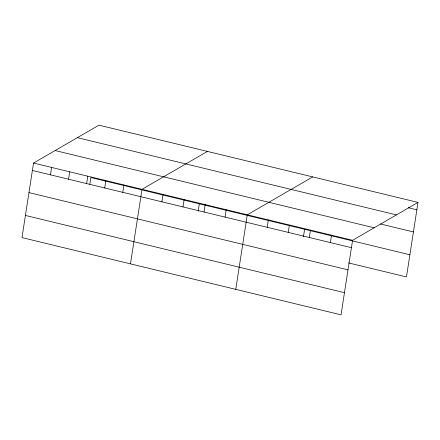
<?xml version="1.0" encoding="UTF-8"?>
<svg xmlns="http://www.w3.org/2000/svg" width="440" height="440" viewBox="0 0 440 440"><rect width="100%" height="100%" fill="white"/><g stroke="black" fill="none" stroke-linecap="round" stroke-linejoin="round"><path stroke-width="0.66" d="M418 202.395L98.962 125.158L33.539 163.059L22 237.606L341.039 314.842L352.577 240.301L418 202.395L406.461 276.942L348.552 262.922M50.474 174.829L51.617 167.437M68.552 179.207L69.696 171.815M86.63 183.585L87.775 176.193M89.809 184.256L90.849 177.54L409.893 254.782M104.709 187.957L105.853 180.565M122.788 192.335L123.937 184.943M130.471 263.868L142.016 189.321L207.433 151.415M161.926 201.812L163.07 194.42M182.985 206.91L184.129 199.518M198.181 211.189L199.326 203.803M204.039 212.009L205.183 204.617M225.093 217.107L226.243 209.715M235.757 289.355L247.297 214.808L312.719 176.907M267.207 227.299L268.351 219.907M288.266 232.397L289.41 225.005M303.463 236.676L304.607 229.29M309.32 237.496L310.464 230.104M330.38 242.594L331.524 235.202M408.304 207.719L416.856 209.787M77.374 137.665L396.413 214.902M380.523 223.982L413.424 231.946M55.127 150.552L374.171 227.794M33.539 163.059L352.577 240.301M32.395 170.451L351.434 247.693M28.963 192.61L348.007 269.852M25.432 215.446L344.471 292.683"/></g></svg>
